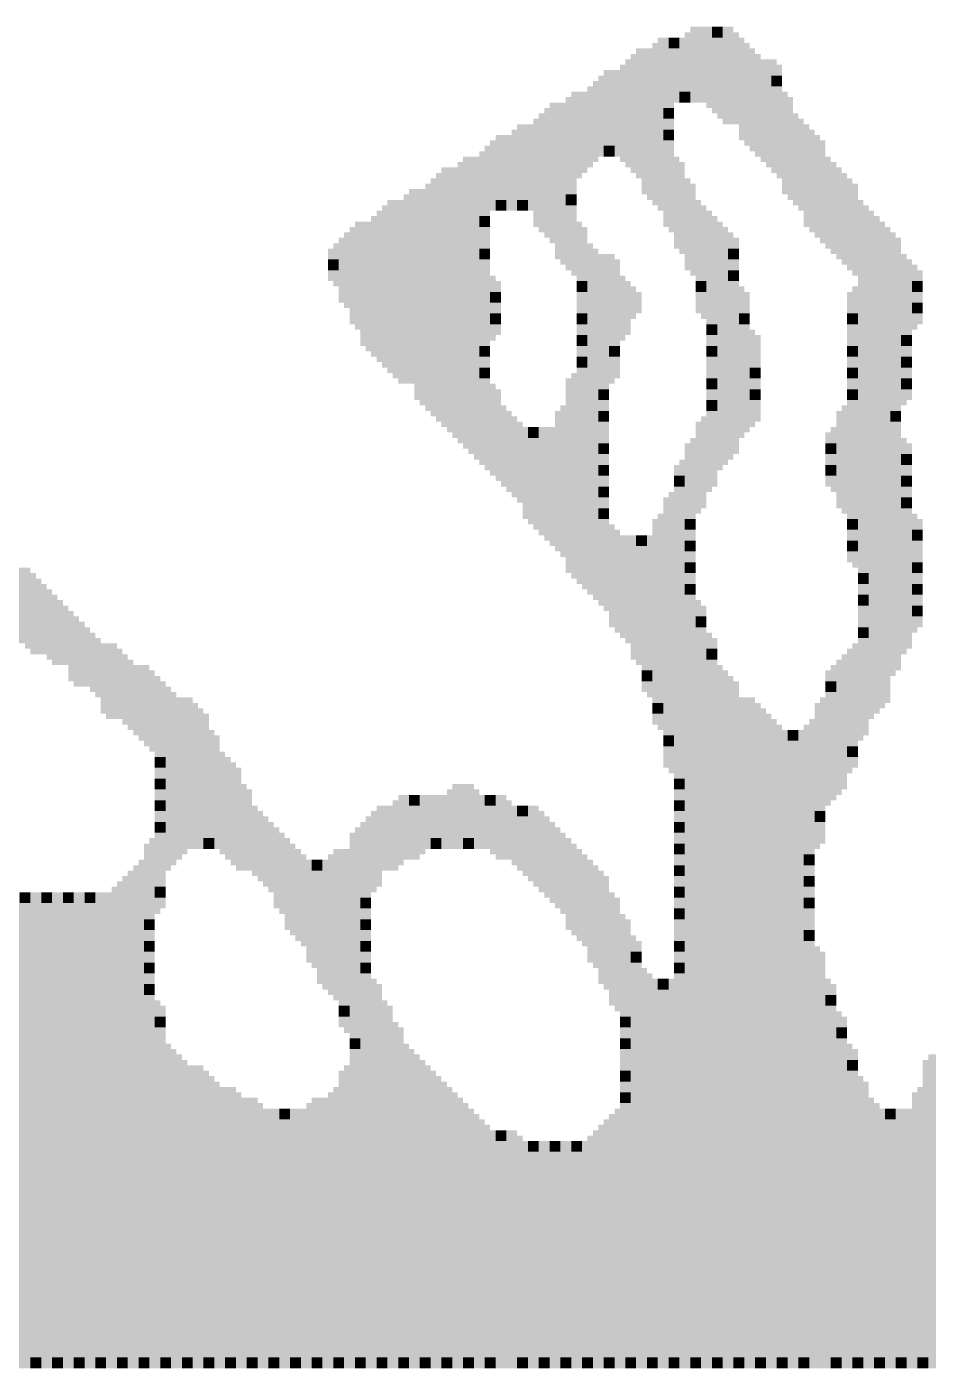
# Model space of a CAD drawing. Extents: x 0 to 100, y -6 to 78.
# Drawn here: x 33.723 to 35.839, y 28.232 to 31.382 of the extents above; entities that cross this region are included whole.
import ezdxf

# ---------------------------------------------------------------- set-up
doc = ezdxf.new("R2010")
doc.units = 0
doc.layers.add('PG_SILKSCREEN_BOTTOM', color=3, linetype='CONTINUOUS')

msp = doc.modelspace()

# ---------------------------------------------------------------- linework, layer by layer
at = {"layer": 'PG_SILKSCREEN_BOTTOM', "const_width": 0.0254}
for points in [[(35.3822, 31.369), (35.2806, 31.369)], [(35.2806, 31.369), (35.2806, 31.2166)], [(35.306, 31.2166), (35.306, 31.369)], [(35.3314, 31.1912), (35.3314, 31.369)], [(35.3314, 31.369), (35.3568, 31.369)], [(35.3568, 31.369), (35.3568, 31.1658)], [(35.3822, 31.1658), (35.3822, 31.369)], [(35.4076, 31.3436), (35.2044, 31.3436)], [(35.2044, 31.3436), (35.2044, 30.9626)], [(35.2552, 31.3436), (35.2298, 31.3436)], [(35.2298, 31.3436), (35.2298, 30.9118)], [(35.2552, 31.2166), (35.2552, 31.3436)], [(35.4076, 31.115), (35.4076, 31.3436)], [(35.433, 31.3182), (35.1536, 31.3182)], [(35.1536, 31.3182), (35.1536, 31.0388)], [(35.179, 30.988), (35.179, 31.3182)], [(35.433, 31.0896), (35.433, 31.3182)], [(35.4838, 31.2674), (35.0774, 31.2674)], [(35.0774, 31.2674), (35.0774, 31.0896)], [(35.1028, 31.0896), (35.1028, 31.2674)], [(35.4838, 31.2928), (35.1282, 31.2928)], [(35.1282, 31.2928), (35.1282, 31.0642)], [(35.4584, 31.0642), (35.4584, 31.2928)], [(35.4838, 31.0388), (35.4838, 31.2928)], [(35.4838, 31.242), (35.4838, 31.2674)], [(35.052, 31.0642), (35.052, 31.242)], [(35.052, 31.242), (35.4838, 31.242)], [(35.5092, 31.2166), (35.0012, 31.2166)], [(35.0012, 31.2166), (35.0012, 30.8102)], [(35.0266, 31.2166), (35.0266, 31.0388)], [(35.2806, 31.2166), (35.2552, 31.2166)], [(35.5092, 30.988), (35.5092, 31.2166)], [(35.2298, 31.1912), (34.9504, 31.1912)], [(34.9504, 31.1912), (34.9504, 30.8864)], [(34.9758, 30.8356), (34.9758, 31.1912)], [(35.2298, 31.1658), (35.2298, 31.1912)], [(35.5092, 31.1912), (35.3314, 31.1912)], [(35.2298, 31.1404), (34.8742, 31.1404)], [(34.8742, 31.1404), (34.8742, 30.9626)], [(34.8996, 30.9626), (34.8996, 31.1404)], [(34.925, 30.9118), (34.925, 31.1658)], [(34.925, 31.1658), (35.2298, 31.1658)], [(35.2298, 31.115), (35.2298, 31.1404)], [(35.3568, 31.1658), (35.5346, 31.1658)], [(35.4076, 31.1404), (35.56, 31.1404)], [(35.5346, 31.1658), (35.5346, 30.9626)], [(35.56, 31.1404), (35.56, 30.9118)], [(34.8234, 30.9626), (34.8234, 31.115)], [(34.8234, 31.115), (35.2298, 31.115)], [(34.8488, 31.115), (34.8488, 30.9626)], [(35.5854, 31.115), (35.4076, 31.115)], [(35.5854, 30.8864), (35.5854, 31.115)], [(35.2298, 31.0896), (34.798, 31.0896)], [(34.798, 31.0896), (34.798, 30.353)], [(35.0774, 31.0896), (35.1028, 31.0896)], [(35.5854, 31.0896), (35.433, 31.0896)], [(34.7472, 30.4038), (34.7472, 31.0642)], [(34.7472, 31.0642), (35.052, 31.0642)], [(34.7726, 31.0642), (34.7726, 30.3784)], [(35.1282, 31.0642), (35.2552, 31.0642)], [(35.2552, 31.0642), (35.2552, 30.861)], [(35.6108, 31.0642), (35.4584, 31.0642)], [(35.6108, 30.861), (35.6108, 31.0642)], [(34.671, 30.48), (34.671, 31.0134)], [(34.671, 31.0134), (35.0012, 31.0134)], [(35.0266, 31.0388), (34.6964, 31.0388)], [(34.6964, 31.0388), (34.6964, 30.4546)], [(34.7218, 30.4292), (34.7218, 31.0388)], [(35.1536, 31.0388), (35.2552, 31.0388)], [(35.179, 31.0134), (35.2806, 31.0134)], [(35.2806, 31.0134), (35.2806, 30.8102)], [(35.6362, 31.0388), (35.4838, 31.0388)], [(35.5092, 31.0134), (35.6616, 31.0134)], [(35.6362, 30.8356), (35.6362, 31.0388)], [(35.6616, 31.0134), (35.6616, 30.8102)], [(35.0012, 30.988), (34.6202, 30.988)], [(34.6202, 30.988), (34.6202, 30.5562)], [(34.6456, 30.5054), (34.6456, 30.988)], [(35.0012, 30.9626), (35.0012, 30.988)], [(35.2806, 30.988), (35.179, 30.988)], [(35.6616, 30.988), (35.5092, 30.988)], [(34.5694, 30.5816), (34.5694, 30.9626)], [(34.5694, 30.9626), (35.0012, 30.9626)], [(34.5948, 30.9626), (34.5948, 30.5562)], [(34.8488, 30.9626), (34.8234, 30.9626)], [(34.8742, 30.9626), (34.8996, 30.9626)], [(35.2044, 30.9626), (35.306, 30.9626)], [(35.306, 30.9626), (35.306, 30.7086)], [(35.5346, 30.9626), (35.687, 30.9626)], [(35.687, 30.9626), (35.687, 29.718)], [(34.798, 30.9372), (34.544, 30.9372)], [(34.544, 30.9372), (34.544, 30.607)], [(34.798, 30.9118), (34.798, 30.9372)], [(35.0012, 30.9372), (34.925, 30.9372)], [(35.2298, 30.9372), (35.3314, 30.9372)], [(35.3314, 30.9372), (35.3314, 30.3022)], [(35.56, 30.9372), (35.7124, 30.9372)], [(35.7124, 30.9372), (35.7124, 29.7688)], [(34.798, 30.8864), (34.4678, 30.8864)], [(34.4678, 30.8864), (34.4678, 30.734)], [(34.4932, 30.6832), (34.4932, 30.9118)], [(34.4932, 30.9118), (34.798, 30.9118)], [(34.5186, 30.6324), (34.5186, 30.9118)], [(35.0266, 30.9118), (34.925, 30.9118)], [(34.9504, 30.8864), (35.0266, 30.8864)], [(35.0266, 30.0736), (35.0266, 30.9118)], [(35.2298, 30.9118), (35.3568, 30.9118)], [(35.2552, 30.8864), (35.3822, 30.8864)], [(35.3568, 30.9118), (35.3568, 30.353)], [(35.3822, 30.8864), (35.3822, 30.3784)], [(35.56, 30.9118), (35.7378, 30.9118)], [(35.7632, 30.8864), (35.5854, 30.8864)], [(35.7378, 30.9118), (35.7378, 29.7942)], [(35.7632, 29.8704), (35.7632, 30.8864)], [(34.798, 30.861), (34.4424, 30.861)], [(34.4424, 30.861), (34.4424, 30.7848)], [(34.798, 30.8356), (34.798, 30.861)], [(34.9758, 30.861), (35.052, 30.861)], [(35.052, 30.861), (35.052, 30.0482)], [(35.2552, 30.861), (35.3822, 30.861)], [(35.3822, 30.861), (35.3822, 30.8356)], [(35.7632, 30.861), (35.6108, 30.861)], [(34.4424, 30.8102), (34.4424, 30.8356)], [(34.4424, 30.8356), (34.798, 30.8356)], [(35.1028, 30.8356), (34.9758, 30.8356)], [(35.0774, 30.0228), (35.0774, 30.8356)], [(35.1028, 30.5562), (35.1028, 30.8356)], [(35.3822, 30.8356), (35.2806, 30.8356)], [(35.7886, 30.8356), (35.6362, 30.8356)], [(35.7886, 30.5054), (35.7886, 30.8356)], [(34.798, 30.8102), (34.4424, 30.8102)], [(35.0012, 30.8102), (35.1028, 30.8102)], [(35.2806, 30.8102), (35.3822, 30.8102)], [(35.3822, 30.8102), (35.3822, 30.7848)], [(35.6616, 30.8102), (35.814, 30.8102)], [(35.814, 30.8102), (35.814, 30.6832)], [(34.4424, 30.7848), (34.8234, 30.7848)], [(34.8234, 30.7594), (34.4678, 30.7594)], [(34.8234, 30.7848), (34.8234, 30.6578)], [(34.8234, 30.734), (34.8234, 30.7594)], [(35.1282, 30.7848), (35.0266, 30.7848)], [(35.0266, 30.7848), (35.0266, 30.7594)], [(35.0266, 30.7594), (35.1536, 30.7594)], [(35.1282, 30.6578), (35.1282, 30.7848)], [(35.1536, 30.7594), (35.1536, 30.7086)], [(35.3822, 30.7848), (35.306, 30.7848)], [(35.306, 30.7848), (35.306, 30.7594)], [(35.306, 30.7594), (35.4076, 30.7594)], [(35.4076, 30.7594), (35.4076, 30.4292)], [(35.814, 30.7594), (35.6616, 30.7594)], [(35.6616, 30.7594), (35.6616, 30.1244)], [(35.687, 30.7848), (35.814, 30.7848)], [(35.814, 30.7848), (35.814, 30.7594)], [(34.4678, 30.734), (34.8234, 30.734)], [(35.1536, 30.734), (35.0266, 30.734)], [(35.4076, 30.734), (35.306, 30.734)], [(35.814, 30.734), (35.6616, 30.734)], [(35.814, 30.7086), (35.814, 30.734)], [(34.4932, 30.7086), (34.8234, 30.7086)], [(34.8234, 30.7086), (34.8234, 30.6832)], [(35.1536, 30.7086), (35.0266, 30.7086)], [(35.0266, 30.7086), (35.0266, 30.6832)], [(35.306, 30.7086), (35.4076, 30.7086)], [(35.4076, 30.7086), (35.4076, 30.6832)], [(35.6616, 30.6832), (35.6616, 30.7086)], [(35.6616, 30.7086), (35.814, 30.7086)], [(34.8234, 30.6832), (34.4932, 30.6832)], [(35.0266, 30.6832), (35.1282, 30.6832)], [(35.4076, 30.6832), (35.3314, 30.6832)], [(35.3314, 30.6832), (35.3314, 30.6578)], [(35.814, 30.6832), (35.6616, 30.6832)], [(34.8234, 30.6578), (34.5186, 30.6578)], [(35.0266, 30.6324), (35.0266, 30.6578)], [(35.0266, 30.6578), (35.1282, 30.6578)], [(35.3314, 30.6578), (35.433, 30.6578)], [(35.433, 30.6578), (35.433, 30.4546)], [(35.6616, 30.6578), (35.7886, 30.6578)], [(35.7886, 30.6578), (35.7886, 30.6324)], [(34.798, 30.6324), (34.5186, 30.6324)], [(34.544, 30.607), (34.798, 30.607)], [(34.798, 30.607), (34.798, 30.6324)], [(35.1028, 30.6324), (35.0266, 30.6324)], [(35.0266, 30.5816), (35.0266, 30.607)], [(35.0266, 30.607), (35.1028, 30.607)], [(35.1028, 30.607), (35.1028, 30.6324)], [(35.433, 30.6324), (35.3314, 30.6324)], [(35.3314, 30.6324), (35.3314, 30.607)], [(35.3314, 30.607), (35.433, 30.607)], [(35.7886, 30.6324), (35.6616, 30.6324)], [(35.6616, 30.6324), (35.6616, 30.607)], [(35.6616, 30.607), (35.7886, 30.607)], [(35.7886, 30.607), (35.7886, 30.5816)], [(34.798, 30.5816), (34.5694, 30.5816)], [(34.798, 30.5562), (34.798, 30.5816)], [(35.1028, 30.5816), (35.0266, 30.5816)], [(35.3314, 30.5816), (35.433, 30.5816)], [(35.433, 30.5816), (35.433, 30.5562)], [(35.7886, 30.5816), (35.6616, 30.5816)], [(35.6616, 30.5816), (35.6616, 30.5562)], [(34.5948, 30.5562), (34.798, 30.5562)], [(35.0012, 30.099), (35.0012, 30.5562)], [(35.0012, 30.5562), (35.1028, 30.5562)], [(35.433, 30.5562), (35.3314, 30.5562)], [(35.3314, 30.5562), (35.3314, 30.5308)], [(35.6616, 30.5562), (35.7886, 30.5562)], [(35.7886, 30.5562), (35.7886, 30.5308)], [(34.8234, 30.5308), (34.6456, 30.5308)], [(34.8234, 30.3276), (34.8234, 30.5308)], [(35.0012, 30.5308), (35.0774, 30.5308)], [(35.0774, 30.5308), (35.0774, 30.5054)], [(35.3314, 30.5308), (35.433, 30.5308)], [(35.433, 30.5308), (35.433, 30.5054)], [(35.7886, 30.5308), (35.6616, 30.5308)], [(35.6616, 30.5308), (35.6616, 30.5054)], [(34.8234, 30.5054), (34.6456, 30.5054)], [(34.8488, 30.48), (34.671, 30.48)], [(34.8488, 30.3022), (34.8488, 30.48)], [(35.0774, 30.48), (34.9758, 30.48)], [(34.9758, 30.48), (34.9758, 30.1498)], [(35.0774, 30.5054), (35.0012, 30.5054)], [(35.0774, 30.4546), (35.0774, 30.48)], [(35.433, 30.5054), (35.3314, 30.5054)], [(35.3314, 30.5054), (35.3314, 30.48)], [(35.3314, 30.48), (35.433, 30.48)], [(35.7632, 30.48), (35.6362, 30.48)], [(35.6362, 30.48), (35.6362, 30.2514)], [(35.6616, 30.5054), (35.7886, 30.5054)], [(35.7632, 30.4546), (35.7632, 30.48)], [(34.6964, 30.4546), (34.8742, 30.4546)], [(34.8742, 30.4546), (34.8742, 30.2768)], [(34.9758, 30.4546), (35.0774, 30.4546)], [(35.433, 30.4546), (35.306, 30.4546)], [(35.306, 30.4546), (35.306, 30.2514)], [(35.6362, 30.4546), (35.7632, 30.4546)], [(35.0774, 30.4292), (34.7218, 30.4292)], [(34.8996, 30.226), (34.8996, 30.4292)], [(34.8996, 30.4292), (34.925, 30.4292)], [(34.925, 30.4292), (34.925, 30.2006)], [(34.9504, 30.1752), (34.9504, 30.4292)], [(35.4076, 30.4292), (35.306, 30.4292)], [(35.7632, 30.4292), (35.6108, 30.4292)], [(35.6108, 30.4292), (35.6108, 30.3022)], [(35.0774, 30.4038), (34.7472, 30.4038)], [(35.0774, 30.3784), (35.0774, 30.4038)], [(35.3822, 30.4038), (35.2806, 30.4038)], [(35.2806, 30.4038), (35.2806, 28.2448)], [(35.6108, 30.3784), (35.6108, 30.4038)], [(35.6108, 30.4038), (35.7886, 30.4038)], [(35.7886, 30.4038), (35.7886, 29.9212)], [(34.7726, 30.3784), (35.0774, 30.3784)], [(34.798, 30.353), (35.0774, 30.353)], [(35.0774, 30.353), (35.0774, 30.3276)], [(35.3568, 30.353), (35.2552, 30.353)], [(35.2552, 30.353), (35.2552, 28.2448)], [(35.3822, 30.3784), (35.2806, 30.3784)], [(35.7886, 30.3784), (35.6108, 30.3784)], [(35.6108, 30.3276), (35.6108, 30.353)], [(35.6108, 30.353), (35.7886, 30.353)], [(35.7886, 30.353), (35.7886, 30.3784)], [(35.0774, 30.3276), (34.8234, 30.3276)], [(35.2552, 30.3022), (35.2552, 30.3276)], [(35.2552, 30.3276), (35.3314, 30.3276)], [(35.7886, 30.3276), (35.6108, 30.3276)], [(35.7886, 30.3022), (35.7886, 30.3276)], [(35.0774, 30.3022), (34.8488, 30.3022)], [(35.0774, 30.2768), (35.0774, 30.3022)], [(35.3314, 30.3022), (35.2552, 30.3022)], [(35.6108, 30.3022), (35.7886, 30.3022)], [(34.8742, 30.2768), (35.0774, 30.2768)], [(35.2298, 29.6418), (35.2298, 30.2768)], [(35.2298, 30.2768), (35.306, 30.2768)], [(35.7886, 30.2768), (35.6362, 30.2768)], [(35.7886, 30.2514), (35.7886, 30.2768)], [(34.8996, 30.2514), (35.0774, 30.2514)], [(35.0774, 30.226), (34.8996, 30.226)], [(35.0774, 30.2514), (35.0774, 30.226)], [(35.2806, 30.226), (35.2044, 30.226)], [(35.2044, 30.226), (35.2044, 29.7434)], [(35.306, 30.2514), (35.2298, 30.2514)], [(35.2806, 30.2006), (35.2806, 30.226)], [(35.6362, 30.2514), (35.7886, 30.2514)], [(35.814, 30.226), (35.6616, 30.226)], [(35.6616, 30.226), (35.6616, 30.2006)], [(35.814, 29.972), (35.814, 30.226)], [(34.925, 30.2006), (35.1028, 30.2006)], [(35.1028, 30.2006), (35.1028, 29.972)], [(35.2044, 30.2006), (35.2806, 30.2006)], [(35.6616, 30.2006), (35.814, 30.2006)], [(35.814, 30.2006), (35.814, 30.1752)], [(35.2806, 30.1752), (34.9504, 30.1752)], [(35.1282, 29.9466), (35.1282, 30.1752)], [(35.1536, 29.8958), (35.1536, 30.1752)], [(35.1536, 30.1752), (35.179, 30.1752)], [(35.179, 30.1752), (35.179, 29.8196)], [(35.2806, 30.1498), (35.2806, 30.1752)], [(35.814, 30.1752), (35.6616, 30.1752)], [(35.6616, 30.1752), (35.6616, 30.1498)], [(34.9758, 30.1498), (35.2806, 30.1498)], [(35.6616, 30.1498), (35.814, 30.1498)], [(33.7312, 30.099), (33.0962, 30.099)], [(33.7312, 29.9212), (33.7312, 30.099)], [(35.0012, 30.1244), (35.2806, 30.1244)], [(35.2806, 30.099), (35.0012, 30.099)], [(35.2806, 30.1244), (35.2806, 30.099)], [(35.6616, 30.1244), (35.814, 30.1244)], [(35.814, 30.099), (35.687, 30.099)], [(35.687, 30.099), (35.687, 30.0736)], [(35.814, 30.1244), (35.814, 30.099)], [(33.7566, 30.0736), (33.0454, 30.0736)], [(33.7566, 29.9212), (33.7566, 30.0736)], [(35.2806, 30.0736), (35.0266, 30.0736)], [(35.2806, 30.0482), (35.2806, 30.0736)], [(35.687, 30.0736), (35.814, 30.0736)], [(35.814, 30.0736), (35.814, 30.0482)], [(33.782, 30.0482), (32.9946, 30.0482)], [(33.782, 29.8958), (33.782, 30.0482)], [(35.052, 30.0482), (35.2806, 30.0482)], [(35.814, 30.0482), (35.687, 30.0482)], [(35.687, 30.0482), (35.687, 30.0228)], [(32.9692, 30.0228), (33.8074, 30.0228)], [(33.8074, 30.0228), (33.8074, 29.8958)], [(35.306, 30.0228), (35.0774, 30.0228)], [(35.306, 28.2448), (35.306, 30.0228)], [(35.687, 30.0228), (35.814, 30.0228)], [(35.814, 30.0228), (35.814, 29.9974)], [(33.8582, 29.972), (32.8676, 29.972)], [(33.8328, 29.9974), (32.9184, 29.9974)], [(33.8328, 29.845), (33.8328, 29.9974)], [(33.8582, 29.845), (33.8582, 29.972)], [(35.306, 29.9974), (35.1028, 29.9974)], [(35.1028, 29.972), (35.306, 29.972)], [(35.306, 29.972), (35.306, 29.9974)], [(35.814, 29.9974), (35.687, 29.9974)], [(35.687, 29.9466), (35.687, 29.972)], [(35.687, 29.972), (35.814, 29.972)], [(33.8836, 29.9466), (32.8422, 29.9466)], [(33.8836, 29.8196), (33.8836, 29.9466)], [(35.3314, 29.9466), (35.1282, 29.9466)], [(35.3314, 28.2448), (35.3314, 29.9466)], [(35.7886, 29.9466), (35.687, 29.9466)], [(33.9344, 29.9212), (33.7312, 29.9212)], [(33.909, 29.7688), (33.909, 29.9212)], [(33.9344, 29.7688), (33.9344, 29.9212)], [(35.1536, 29.9212), (35.3314, 29.9212)], [(35.3314, 29.9212), (35.3314, 29.8958)], [(35.7886, 29.9212), (35.6616, 29.9212)], [(35.6616, 29.9212), (35.6616, 29.6418)], [(33.9598, 29.8958), (33.782, 29.8958)], [(33.9598, 29.7434), (33.9598, 29.8958)], [(35.3314, 29.8958), (35.1536, 29.8958)], [(35.7632, 29.8958), (35.6362, 29.8958)], [(35.6362, 29.8958), (35.6362, 29.591)], [(33.8328, 29.8704), (34.0106, 29.8704)], [(33.9852, 29.8704), (33.9852, 29.718)], [(34.0106, 29.8704), (34.0106, 29.6926)], [(35.179, 29.845), (35.179, 29.8704)], [(35.179, 29.8704), (35.3568, 29.8704)], [(35.3568, 29.8704), (35.3568, 28.2448)], [(35.6108, 29.5656), (35.6108, 29.8704)], [(35.6108, 29.8704), (35.7632, 29.8704)], [(34.036, 29.845), (33.8328, 29.845)], [(34.0614, 29.8196), (33.8836, 29.8196)], [(34.036, 29.3116), (34.036, 29.845)], [(34.0614, 29.4132), (34.0614, 29.8196)], [(35.3822, 29.845), (35.179, 29.845)], [(35.179, 29.8196), (35.3822, 29.8196)], [(35.3822, 28.2448), (35.3822, 29.845)], [(35.7378, 29.845), (35.6108, 29.845)], [(35.6108, 29.845), (35.6108, 29.8196)], [(35.6108, 29.8196), (35.7378, 29.8196)], [(33.909, 29.7942), (34.1122, 29.7942)], [(34.0868, 29.4386), (34.0868, 29.7942)], [(34.1122, 29.7942), (34.1122, 29.464)], [(35.433, 29.7942), (35.2044, 29.7942)], [(35.2044, 29.7942), (35.2044, 29.7688)], [(35.4076, 29.7942), (35.4076, 28.2448)], [(35.433, 28.2448), (35.433, 29.7942)], [(35.7378, 29.7942), (35.5854, 29.7942)], [(35.5854, 29.7942), (35.5854, 29.464)], [(34.1376, 29.7688), (33.909, 29.7688)], [(34.1376, 29.464), (34.1376, 29.7688)], [(35.2044, 29.7688), (35.4584, 29.7688)], [(35.4584, 29.7688), (35.4584, 28.2448)], [(35.7124, 29.7688), (35.5854, 29.7688)], [(34.1376, 29.7434), (33.9598, 29.7434)], [(35.2044, 29.7434), (35.4838, 29.7434)], [(35.4838, 29.7434), (35.4838, 28.2448)], [(35.56, 28.2448), (35.56, 29.7434)], [(35.56, 29.7434), (35.687, 29.7434)], [(33.9852, 29.718), (34.163, 29.718)], [(34.0106, 29.6926), (34.163, 29.6926)], [(34.163, 29.718), (34.163, 29.464)], [(35.687, 29.718), (35.2298, 29.718)], [(35.2298, 29.718), (35.2298, 29.6926)], [(35.2298, 29.6926), (35.6616, 29.6926)], [(35.5092, 28.2448), (35.5092, 29.718)], [(35.5092, 29.718), (35.5346, 29.718)], [(35.5346, 29.718), (35.5346, 28.2448)], [(35.6616, 29.6926), (35.6616, 29.6672)], [(34.1884, 29.6672), (34.036, 29.6672)], [(34.036, 29.6672), (34.036, 29.6418)], [(34.1884, 29.4386), (34.1884, 29.6672)], [(35.6616, 29.6672), (35.2298, 29.6672)], [(34.036, 29.6418), (34.2138, 29.6418)], [(34.2138, 29.6418), (34.2138, 29.4132)], [(35.6616, 29.6418), (35.2298, 29.6418)], [(34.2138, 29.6164), (34.036, 29.6164)], [(34.036, 29.6164), (34.036, 29.591)], [(35.2552, 29.591), (35.2552, 29.6164)], [(35.2552, 29.6164), (35.6362, 29.6164)], [(34.036, 29.591), (34.2392, 29.591)], [(34.2392, 29.5656), (34.036, 29.5656)], [(34.036, 29.5656), (34.036, 29.5402)], [(34.2392, 29.591), (34.2392, 29.4132)], [(34.5948, 29.4132), (34.5948, 29.5656)], [(34.5948, 29.5656), (34.8488, 29.5656)], [(34.6202, 29.4386), (34.6202, 29.5656)], [(34.6202, 29.5656), (34.6456, 29.5656)], [(34.6456, 29.5656), (34.6456, 29.4386)], [(34.671, 29.464), (34.671, 29.5656)], [(34.6964, 29.5656), (34.6964, 29.464)], [(34.7726, 29.591), (34.7218, 29.591)], [(34.7218, 29.591), (34.7218, 29.464)], [(34.7472, 29.591), (34.7472, 29.464)], [(34.7726, 29.464), (34.7726, 29.591)], [(34.8234, 29.5656), (34.798, 29.5656)], [(34.798, 29.5656), (34.798, 29.464)], [(34.8234, 29.4386), (34.8234, 29.5656)], [(34.8488, 29.5656), (34.8488, 29.4386)], [(35.6362, 29.591), (35.2552, 29.591)], [(35.2552, 29.5402), (35.2552, 29.5656)], [(35.2552, 29.5656), (35.6108, 29.5656)], [(34.036, 29.5402), (34.2646, 29.5402)], [(34.2646, 29.5402), (34.2646, 29.3878)], [(34.925, 29.5402), (34.544, 29.5402)], [(34.544, 29.5402), (34.544, 29.3624)], [(34.5694, 29.4132), (34.5694, 29.5402)], [(34.8742, 29.4132), (34.8742, 29.5402)], [(34.8742, 29.5402), (34.8996, 29.5402)], [(34.8996, 29.5402), (34.8996, 29.3878)], [(34.925, 29.3624), (34.925, 29.5402)], [(35.5854, 29.5402), (35.2552, 29.5402)], [(35.5854, 29.5148), (35.5854, 29.5402)], [(34.29, 29.5148), (34.036, 29.5148)], [(34.036, 29.5148), (34.036, 29.4894)], [(34.29, 29.3624), (34.29, 29.5148)], [(34.9504, 29.5148), (34.5186, 29.5148)], [(34.5186, 29.5148), (34.5186, 28.2448)], [(34.9504, 29.337), (34.9504, 29.5148)], [(35.2552, 29.4894), (35.2552, 29.5148)], [(35.2552, 29.5148), (35.5854, 29.5148)], [(34.036, 29.4894), (34.3154, 29.4894)], [(34.3154, 29.4894), (34.3154, 29.3116)], [(34.4932, 28.2448), (34.4932, 29.4894)], [(34.4932, 29.4894), (34.9758, 29.4894)], [(34.9758, 29.4894), (34.9758, 29.3116)], [(35.5854, 29.4894), (35.2552, 29.4894)], [(34.3408, 29.464), (34.0106, 29.464)], [(34.0106, 29.464), (34.0106, 28.2448)], [(34.0106, 29.4386), (34.0868, 29.4386)], [(34.163, 29.464), (34.1376, 29.464)], [(34.3662, 29.4386), (34.1884, 29.4386)], [(34.3408, 29.2608), (34.3408, 29.464)], [(34.3662, 29.2354), (34.3662, 29.4386)], [(34.6456, 29.4386), (34.4424, 29.4386)], [(34.4424, 29.4386), (34.4424, 29.1084)], [(34.4678, 29.0322), (34.4678, 29.4386)], [(34.4932, 29.464), (35.0012, 29.464)], [(34.6964, 29.464), (34.671, 29.464)], [(34.7472, 29.464), (34.7726, 29.464)], [(35.0266, 29.4386), (34.8234, 29.4386)], [(35.0012, 29.464), (35.0012, 29.2608)], [(35.0266, 29.2354), (35.0266, 29.4386)], [(35.5854, 29.464), (35.2552, 29.464)], [(35.2552, 29.464), (35.2552, 29.4386)], [(35.2552, 29.4386), (35.56, 29.4386)], [(35.56, 29.4386), (35.56, 29.4132)], [(33.9852, 28.2448), (33.9852, 29.4132)], [(33.9852, 29.4132), (34.0614, 29.4132)], [(34.2138, 29.4132), (34.5948, 29.4132)], [(34.3916, 29.1846), (34.3916, 29.4132)], [(34.3916, 29.4132), (34.417, 29.4132)], [(34.417, 29.4132), (34.417, 29.1338)], [(35.052, 29.4132), (34.8742, 29.4132)], [(35.052, 29.1846), (35.052, 29.4132)], [(35.56, 29.4132), (35.2552, 29.4132)], [(35.2552, 29.4132), (35.2552, 29.3878)], [(34.036, 29.3878), (33.9598, 29.3878)], [(33.9598, 29.3878), (33.9598, 28.2448)], [(34.2646, 29.3878), (34.544, 29.3878)], [(34.8996, 29.3878), (35.0774, 29.3878)], [(35.0774, 29.3878), (35.0774, 29.1338)], [(35.2552, 29.3878), (35.56, 29.3878)], [(35.56, 29.3878), (35.56, 29.3624)], [(33.9344, 28.2448), (33.9344, 29.3624)], [(33.9344, 29.3624), (34.036, 29.3624)], [(34.036, 29.3624), (34.036, 29.337)], [(34.544, 29.3624), (34.29, 29.3624)], [(35.0774, 29.3624), (34.925, 29.3624)], [(35.56, 29.3624), (35.2552, 29.3624)], [(35.2552, 29.3624), (35.2552, 29.337)], [(31.7754, 29.3116), (34.036, 29.3116)], [(34.036, 29.337), (31.8008, 29.337)], [(33.7312, 29.337), (33.7058, 29.337)], [(33.7312, 28.2448), (33.7312, 29.337)], [(33.782, 29.337), (33.7566, 29.337)], [(33.7566, 29.337), (33.7566, 28.2448)], [(33.782, 28.2448), (33.782, 29.337)], [(33.8328, 29.337), (33.8074, 29.337)], [(33.8074, 29.337), (33.8074, 28.2448)], [(33.8328, 28.2448), (33.8328, 29.337)], [(33.8836, 29.337), (33.8582, 29.337)], [(33.8582, 29.337), (33.8582, 28.2448)], [(33.8836, 28.2448), (33.8836, 29.337)], [(33.909, 29.337), (33.909, 28.2448)], [(34.5186, 29.337), (34.3154, 29.337)], [(34.3154, 29.3116), (34.5186, 29.3116)], [(34.5186, 29.3116), (34.5186, 29.337)], [(35.1028, 29.337), (34.9504, 29.337)], [(34.9758, 29.3116), (35.1028, 29.3116)], [(35.1028, 29.083), (35.1028, 29.337)], [(35.2552, 29.337), (35.56, 29.337)], [(35.56, 29.3116), (35.2552, 29.3116)], [(35.2552, 29.3116), (35.2552, 29.2862)], [(35.56, 29.337), (35.56, 29.3116)], [(34.0106, 29.2862), (31.7246, 29.2862)], [(34.0106, 29.2608), (34.0106, 29.2862)], [(34.3408, 29.2862), (34.5186, 29.2862)], [(34.5186, 29.2862), (34.5186, 29.2608)], [(35.0012, 29.2862), (35.1282, 29.2862)], [(35.1282, 29.2862), (35.1282, 28.2448)], [(35.2552, 29.2862), (35.56, 29.2862)], [(31.6738, 29.2608), (34.0106, 29.2608)], [(34.5186, 29.2608), (34.3408, 29.2608)], [(35.0012, 29.2608), (35.1282, 29.2608)], [(35.2552, 29.2608), (35.56, 29.2608)], [(35.56, 29.2608), (35.56, 29.2354)], [(34.0106, 29.2354), (31.623, 29.2354)], [(34.0106, 29.21), (34.0106, 29.2354)], [(34.5186, 29.2354), (34.3662, 29.2354)], [(34.5186, 29.21), (34.5186, 29.2354)], [(35.1536, 29.2354), (35.0266, 29.2354)], [(35.1536, 28.2448), (35.1536, 29.2354)], [(35.56, 29.2354), (35.2552, 29.2354)], [(35.2552, 29.2354), (35.2552, 29.21)], [(34.0106, 29.1846), (31.5468, 29.1846)], [(31.5976, 29.21), (34.0106, 29.21)], [(34.0106, 29.1592), (34.0106, 29.1846)], [(34.3916, 29.21), (34.5186, 29.21)], [(34.5186, 29.1846), (34.3916, 29.1846)], [(34.5186, 29.1592), (34.5186, 29.1846)], [(35.052, 29.21), (35.1536, 29.21)], [(35.1536, 29.1846), (35.052, 29.1846)], [(35.1536, 29.21), (35.1536, 29.1846)], [(35.2552, 29.21), (35.5854, 29.21)], [(35.5854, 29.1846), (35.2552, 29.1846)], [(35.2552, 29.1846), (35.2552, 29.1592)], [(35.5854, 29.21), (35.5854, 28.2448)], [(31.5214, 29.1592), (34.0106, 29.1592)], [(34.417, 29.1592), (34.5186, 29.1592)], [(35.179, 29.1592), (35.0774, 29.1592)], [(35.179, 28.2448), (35.179, 29.1592)], [(35.2552, 29.1592), (35.5854, 29.1592)], [(34.0106, 29.1338), (31.4706, 29.1338)], [(34.0106, 29.1084), (34.0106, 29.1338)], [(34.417, 29.1338), (34.544, 29.1338)], [(34.544, 29.1338), (34.544, 28.2448)], [(35.0774, 29.1338), (35.6108, 29.1338)], [(35.2298, 29.1338), (35.2044, 29.1338)], [(35.2044, 29.1338), (35.2044, 28.2448)], [(35.2298, 28.2448), (35.2298, 29.1338)], [(35.6108, 29.1338), (35.6108, 28.2448)], [(31.4198, 29.1084), (34.0106, 29.1084)], [(34.4424, 29.1084), (34.544, 29.1084)], [(35.1028, 29.1084), (35.6108, 29.1084)], [(35.6108, 29.1084), (35.6108, 29.083)], [(34.036, 29.083), (31.369, 29.083)], [(34.036, 28.2448), (34.036, 29.083)], [(34.5694, 29.083), (34.4678, 29.083)], [(34.4678, 29.083), (34.4678, 29.0576)], [(34.5694, 28.2448), (34.5694, 29.083)], [(35.6108, 29.083), (35.1028, 29.083)], [(34.036, 29.0322), (31.2928, 29.0322)], [(31.3436, 29.0576), (34.036, 29.0576)], [(34.036, 29.0576), (34.036, 29.0322)], [(34.4678, 29.0576), (34.5694, 29.0576)], [(34.5948, 29.0322), (34.4678, 29.0322)], [(34.5948, 28.2448), (34.5948, 29.0322)], [(35.6362, 29.0576), (35.1282, 29.0576)], [(35.1282, 29.0576), (35.1282, 29.0322)], [(35.1282, 29.0322), (35.6362, 29.0322)], [(35.6362, 28.2448), (35.6362, 29.0576)], [(35.6362, 29.0322), (35.6362, 29.0068)], [(34.036, 29.0068), (31.2674, 29.0068)], [(34.5948, 29.0068), (34.4932, 29.0068)], [(34.4932, 29.0068), (34.4932, 28.9814)], [(35.6362, 29.0068), (35.1282, 29.0068)], [(35.1282, 29.0068), (35.1282, 28.9814)], [(31.2166, 28.9814), (34.0614, 28.9814)], [(34.0614, 28.9814), (34.0614, 28.2448)], [(34.4932, 28.9814), (34.6202, 28.9814)], [(34.6202, 28.9814), (34.6202, 28.2448)], [(35.1282, 28.9814), (35.6616, 28.9814)], [(35.6616, 28.9814), (35.6616, 28.2448)], [(34.0868, 28.956), (31.1658, 28.956)], [(34.0868, 28.2448), (34.0868, 28.956)], [(34.4932, 28.956), (34.6456, 28.956)], [(34.6456, 28.956), (34.6456, 28.2448)], [(35.6616, 28.956), (35.1282, 28.956)], [(35.6616, 28.9306), (35.6616, 28.956)], [(35.9664, 28.956), (35.8394, 28.956)], [(35.8394, 28.956), (35.8394, 28.2448)], [(31.0896, 28.9052), (34.163, 28.9052)], [(34.1376, 28.9306), (31.115, 28.9306)], [(34.1122, 28.9306), (34.1122, 28.2448)], [(34.1376, 28.2448), (34.1376, 28.9306)], [(34.163, 28.9052), (34.163, 28.2448)], [(34.671, 28.9306), (34.4678, 28.9306)], [(34.4678, 28.9306), (34.4678, 28.2448)], [(34.6964, 28.9052), (34.4678, 28.9052)], [(34.671, 28.2448), (34.671, 28.9306)], [(34.6964, 28.2448), (34.6964, 28.9052)], [(35.1282, 28.9052), (35.1282, 28.9306)], [(35.1282, 28.9306), (35.6616, 28.9306)], [(35.687, 28.9052), (35.1282, 28.9052)], [(35.687, 28.2448), (35.687, 28.9052)], [(35.8394, 28.9306), (35.941, 28.9306)], [(35.941, 28.9052), (35.8394, 28.9052)], [(34.2138, 28.8798), (31.0388, 28.8798)], [(34.1884, 28.8798), (34.1884, 28.2448)], [(34.2138, 28.2448), (34.2138, 28.8798)], [(34.4424, 28.2448), (34.4424, 28.8798)], [(34.4424, 28.8798), (34.7218, 28.8798)], [(34.7218, 28.8798), (34.7218, 28.2448)], [(35.687, 28.8798), (35.1282, 28.8798)], [(35.1282, 28.8798), (35.1282, 28.8544)], [(35.814, 28.2448), (35.814, 28.8798)], [(35.814, 28.8798), (35.941, 28.8798)], [(34.2646, 28.8544), (30.988, 28.8544)], [(34.2392, 28.8544), (34.2392, 28.2448)], [(34.2646, 28.2448), (34.2646, 28.8544)], [(34.7472, 28.8544), (34.3916, 28.8544)], [(34.3916, 28.8544), (34.3916, 28.2448)], [(34.417, 28.2448), (34.417, 28.8544)], [(34.7472, 28.2448), (34.7472, 28.8544)], [(35.1282, 28.8544), (35.7124, 28.8544)], [(35.7124, 28.8544), (35.7124, 28.2448)], [(35.9664, 28.8544), (35.814, 28.8544)], [(30.9626, 28.829), (34.7726, 28.829)], [(34.29, 28.2448), (34.29, 28.829)], [(34.3408, 28.829), (34.3154, 28.829)], [(34.3154, 28.829), (34.3154, 28.2448)], [(34.3408, 28.2448), (34.3408, 28.829)], [(34.3662, 28.829), (34.3662, 28.2448)], [(34.7726, 28.829), (34.7726, 28.2448)], [(35.9664, 28.829), (35.1028, 28.829)], [(35.1028, 28.829), (35.1028, 28.2448)], [(35.7378, 28.2448), (35.7378, 28.829)], [(35.7378, 28.829), (35.7632, 28.829)], [(35.7632, 28.829), (35.7632, 28.2448)], [(35.7886, 28.2448), (35.7886, 28.829)], [(30.8864, 28.7782), (34.8742, 28.7782)], [(34.798, 28.8036), (30.9118, 28.8036)], [(34.798, 28.2448), (34.798, 28.8036)], [(34.8488, 28.7782), (34.8234, 28.7782)], [(34.8234, 28.7782), (34.8234, 28.2448)], [(34.8488, 28.2448), (34.8488, 28.7782)], [(34.8742, 28.7782), (34.8742, 28.2448)], [(35.052, 28.2448), (35.052, 28.7782)], [(35.052, 28.7782), (38.7604, 28.7782)], [(35.0774, 28.2448), (35.0774, 28.8036)], [(35.0774, 28.8036), (38.7604, 28.8036)], [(38.7858, 28.7528), (30.8356, 28.7528)], [(34.8996, 28.2448), (34.8996, 28.7528)], [(34.8996, 28.7528), (34.925, 28.7528)], [(34.925, 28.7528), (34.925, 28.2448)], [(34.9504, 28.2448), (34.9504, 28.7528)], [(34.9504, 28.7528), (34.9758, 28.7528)], [(34.9758, 28.7528), (34.9758, 28.2448)], [(35.0012, 28.2448), (35.0012, 28.7528)], [(35.0012, 28.7528), (35.0266, 28.7528)], [(35.0266, 28.7528), (35.0266, 28.2448)], [(38.7858, 28.7274), (30.7848, 28.7274)], [(30.734, 28.702), (38.8112, 28.702)], [(38.8366, 28.6512), (30.6578, 28.6512)], [(38.8366, 28.6766), (30.7086, 28.6766)], [(38.862, 28.6258), (30.607, 28.6258)], [(38.862, 28.6004), (30.5816, 28.6004)], [(30.5054, 28.575), (38.8874, 28.575)], [(38.9128, 28.5242), (30.4292, 28.5242)], [(30.5054, 28.5496), (38.9128, 28.5496)], [(38.9382, 28.4988), (30.3784, 28.4988)], [(30.353, 28.4734), (38.9382, 28.4734)], [(38.9636, 28.448), (30.3022, 28.448)], [(38.989, 28.3972), (30.226, 28.3972)], [(30.2768, 28.4226), (38.989, 28.4226)], [(39.0144, 28.3718), (30.1752, 28.3718)], [(30.1498, 28.3464), (39.0144, 28.3464)], [(30.099, 28.321), (39.0398, 28.321)], [(39.0652, 28.2956), (30.0736, 28.2956)], [(39.0652, 28.2702), (30.0482, 28.2702)], [(30.0482, 28.2448), (39.0652, 28.2448)], [(33.7566, 28.2448), (33.7312, 28.2448)], [(33.8074, 28.2448), (33.782, 28.2448)], [(33.8582, 28.2448), (33.8328, 28.2448)], [(33.909, 28.2448), (33.8836, 28.2448)], [(33.9598, 28.2448), (33.9344, 28.2448)], [(34.0106, 28.2448), (33.9852, 28.2448)], [(34.0614, 28.2448), (34.036, 28.2448)], [(34.1122, 28.2448), (34.0868, 28.2448)], [(34.163, 28.2448), (34.1376, 28.2448)], [(34.1884, 28.2448), (34.2138, 28.2448)], [(34.2392, 28.2448), (34.2646, 28.2448)], [(34.3154, 28.2448), (34.29, 28.2448)], [(34.3662, 28.2448), (34.3408, 28.2448)], [(34.3916, 28.2448), (34.417, 28.2448)], [(34.4678, 28.2448), (34.4424, 28.2448)], [(34.5186, 28.2448), (34.4932, 28.2448)], [(34.544, 28.2448), (34.5694, 28.2448)], [(34.6202, 28.2448), (34.5948, 28.2448)], [(34.6456, 28.2448), (34.671, 28.2448)], [(34.7218, 28.2448), (34.6964, 28.2448)], [(34.7726, 28.2448), (34.7472, 28.2448)], [(34.8234, 28.2448), (34.798, 28.2448)], [(34.8742, 28.2448), (34.8996, 28.2448)], [(34.925, 28.2448), (34.9504, 28.2448)], [(34.9758, 28.2448), (35.0012, 28.2448)], [(35.0266, 28.2448), (35.052, 28.2448)], [(35.1028, 28.2448), (35.0774, 28.2448)], [(35.1282, 28.2448), (35.1536, 28.2448)], [(35.2044, 28.2448), (35.179, 28.2448)], [(35.2552, 28.2448), (35.2298, 28.2448)], [(35.2806, 28.2448), (35.306, 28.2448)], [(35.3568, 28.2448), (35.3314, 28.2448)], [(35.4076, 28.2448), (35.3822, 28.2448)], [(35.4584, 28.2448), (35.433, 28.2448)], [(35.4838, 28.2448), (35.5092, 28.2448)], [(35.5346, 28.2448), (35.56, 28.2448)], [(35.6108, 28.2448), (35.6362, 28.2448)], [(35.6616, 28.2448), (35.687, 28.2448)], [(35.7124, 28.2448), (35.7378, 28.2448)], [(35.7632, 28.2448), (35.7886, 28.2448)], [(35.8394, 28.2448), (35.814, 28.2448)]]:
    msp.add_lwpolyline(points, dxfattribs=at)

doc.saveas('drawing.dxf')
